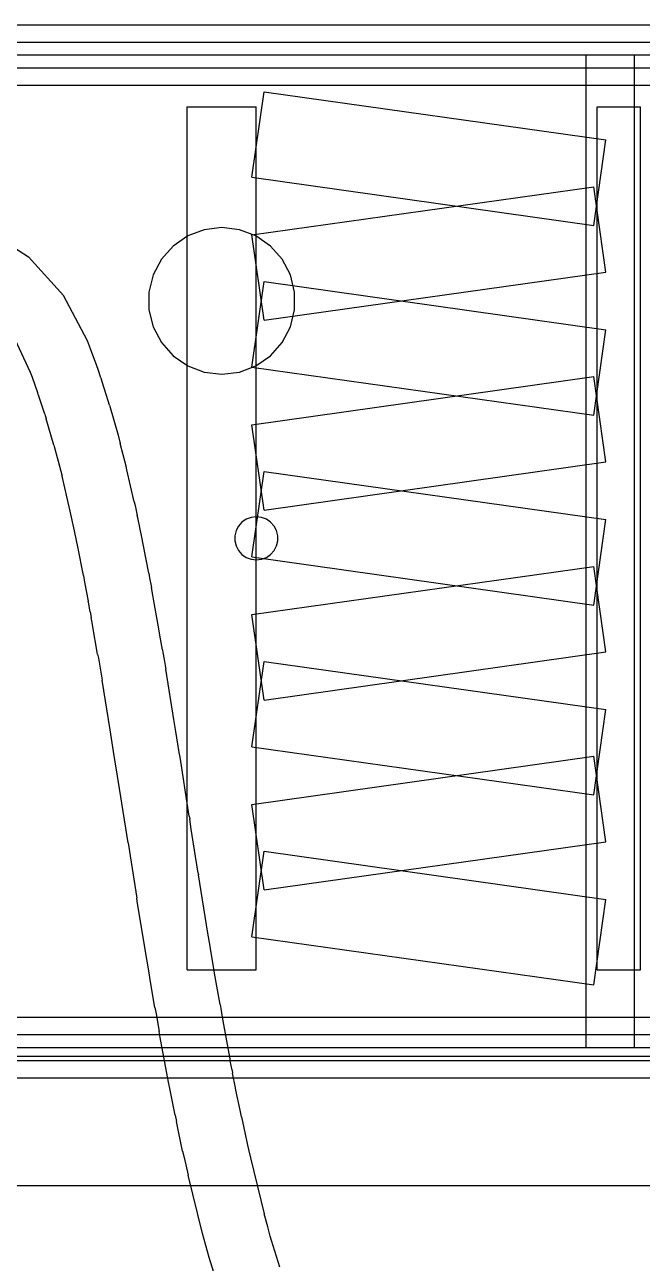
# Model space of a CAD drawing. Header units: millimetres. Extents: x -808 to -5, y -418 to 283.
# Drawn here: x -209.12 to -193.39, y 25.6 to 57.17 of the extents above; entities that cross this region are included whole.
import ezdxf

# ---------------------------------------------------------------- set-up
doc = ezdxf.new("R2010")
doc.units = ezdxf.units.MM
doc.layers.add('HIDDEN', color=8, linetype='Continuous')
doc.layers.add('VISIBLE', color=7, linetype='Continuous')

msp = doc.modelspace()

# ---------------------------------------------------------------- linework, layer by layer
at = {"layer": 'HIDDEN'}
for points in [[(-317.4, 57.17), (-97.4, 57.17)], [(-317.4, 57.17), (-97.4, 57.17)], [(-317.4, 57.17), (-97.4, 57.17)], [(-317.4, 56.73), (-97.4, 56.73)], [(-317.4, 56.73), (-97.4, 56.73)], [(-317.4, 56.4), (-97.4, 56.4)], [(-317.4, 56.4), (-97.4, 56.4)], [(-317.4, 56.4), (-97.4, 56.4)], [(-317.4, 56.4), (-97.4, 56.4)], [(-194.816, 56.4), (-193.584, 56.4)], [(-194.816, 56.4), (-193.584, 56.4)], [(-194.816, 31.1), (-194.816, 56.4)], [(-194.816, 31.1), (-194.816, 56.4)], [(-194.816, 56.4), (-193.584, 56.4)], [(-194.816, 56.4), (-193.584, 56.4)], [(-194.816, 31.1), (-194.816, 56.4)], [(-194.816, 55.63), (-194.816, 56.4)], [(-193.584, 31.1), (-193.584, 56.4)], [(-193.584, 31.1), (-193.584, 56.4)], [(-193.584, 31.1), (-193.584, 56.4)], [(-193.584, 55.63), (-193.584, 56.4)], [(-317.4, 56.07), (-97.4, 56.07)], [(-317.4, 56.07), (-97.4, 56.07)], [(-317.4, 55.63), (-97.4, 55.63)], [(-317.4, 55.63), (-97.4, 55.63)], [(-317.4, 55.63), (-97.4, 55.63)], [(-203.33, 53.285), (-203.023, 55.463)], [(-203.33, 53.285), (-203.023, 55.463)], [(-203.023, 55.463), (-194.31, 54.235)], [(-203.023, 55.463), (-194.31, 54.235)], [(-204.98, 55.08), (-203.22, 55.08)], [(-204.98, 55.08), (-203.22, 55.08)], [(-204.98, 33.08), (-204.98, 55.08)], [(-204.98, 33.08), (-204.98, 55.08)], [(-203.22, 33.08), (-203.22, 55.08)], [(-203.22, 33.08), (-203.22, 55.08)], [(-194.53, 55.08), (-193.43, 55.08)], [(-194.53, 55.08), (-193.43, 55.08)], [(-194.53, 33.08), (-194.53, 55.08)], [(-194.53, 33.08), (-194.53, 55.08)], [(-193.43, 33.08), (-193.43, 55.08)], [(-193.43, 33.08), (-193.43, 55.08)], [(-194.617, 52.057), (-194.31, 54.235)], [(-194.617, 52.057), (-194.31, 54.235)], [(-203.33, 53.285), (-194.617, 52.057)], [(-203.33, 53.285), (-194.617, 52.057)], [(-203.33, 51.815), (-194.617, 53.043)], [(-203.33, 51.815), (-194.617, 53.043)], [(-194.31, 50.865), (-194.617, 53.043)], [(-194.31, 50.865), (-194.617, 53.043)], [(-204.969, 51.786), (-205.34, 51.53)], [(-204.548, 51.946), (-204.969, 51.786)], [(-204.1, 52), (-204.548, 51.946)], [(-203.652, 51.946), (-204.1, 52)], [(-203.231, 51.786), (-203.652, 51.946)], [(-203.023, 49.637), (-203.33, 51.815)], [(-203.023, 49.637), (-203.33, 51.815)], [(-202.86, 51.53), (-203.231, 51.786)], [(-205.34, 51.53), (-205.639, 51.192)], [(-202.561, 51.192), (-202.86, 51.53)], [(-205.639, 51.192), (-205.848, 50.793)], [(-202.352, 50.793), (-202.561, 51.192)], [(-203.023, 49.637), (-194.31, 50.865)], [(-203.023, 49.637), (-194.31, 50.865)], [(-205.848, 50.793), (-205.956, 50.355)], [(-203.33, 48.445), (-203.023, 50.623)], [(-203.33, 48.445), (-203.023, 50.623)], [(-203.023, 50.623), (-194.31, 49.395)], [(-203.023, 50.623), (-194.31, 49.395)], [(-202.244, 50.355), (-202.352, 50.793)], [(-205.956, 50.355), (-205.956, 49.905)], [(-202.244, 49.905), (-202.244, 50.355)], [(-205.956, 49.905), (-205.848, 49.467)], [(-202.352, 49.467), (-202.244, 49.905)], [(-205.848, 49.467), (-205.639, 49.068)], [(-202.561, 49.068), (-202.352, 49.467)], [(-194.617, 47.217), (-194.31, 49.395)], [(-194.617, 47.217), (-194.31, 49.395)], [(-205.639, 49.068), (-205.34, 48.73)], [(-202.86, 48.73), (-202.561, 49.068)], [(-205.34, 48.73), (-204.969, 48.474)], [(-203.231, 48.474), (-202.86, 48.73)], [(-204.969, 48.474), (-204.548, 48.314)], [(-204.548, 48.314), (-204.1, 48.26)], [(-204.1, 48.26), (-203.652, 48.314)], [(-203.652, 48.314), (-203.231, 48.474)], [(-203.33, 48.445), (-194.617, 47.217)], [(-203.33, 48.445), (-194.617, 47.217)], [(-203.33, 46.975), (-194.617, 48.203)], [(-203.33, 46.975), (-194.617, 48.203)], [(-194.31, 46.025), (-194.617, 48.203)], [(-194.31, 46.025), (-194.617, 48.203)], [(-203.023, 44.797), (-203.33, 46.975)], [(-203.023, 44.797), (-203.33, 46.975)], [(-203.33, 43.605), (-203.023, 45.783)], [(-203.33, 43.605), (-203.023, 45.783)], [(-203.023, 44.797), (-194.31, 46.025)], [(-203.023, 44.797), (-194.31, 46.025)], [(-203.023, 45.783), (-194.31, 44.555)], [(-203.023, 45.783), (-194.31, 44.555)], [(-203.476, 44.567), (-203.585, 44.492)], [(-203.352, 44.614), (-203.476, 44.567)], [(-203.22, 44.63), (-203.352, 44.614)], [(-203.088, 44.614), (-203.22, 44.63)], [(-202.964, 44.567), (-203.088, 44.614)], [(-202.855, 44.492), (-202.964, 44.567)], [(-194.617, 42.377), (-194.31, 44.555)], [(-194.617, 42.377), (-194.31, 44.555)], [(-203.734, 44.275), (-203.766, 44.146)], [(-203.673, 44.392), (-203.734, 44.275)], [(-203.585, 44.492), (-203.673, 44.392)], [(-202.767, 44.392), (-202.855, 44.492)], [(-202.706, 44.275), (-202.767, 44.392)], [(-202.674, 44.146), (-202.706, 44.275)], [(-203.766, 44.146), (-203.766, 44.014)], [(-203.766, 44.014), (-203.734, 43.885)], [(-203.734, 43.885), (-203.673, 43.768)], [(-202.767, 43.768), (-202.706, 43.885)], [(-202.706, 43.885), (-202.674, 44.014)], [(-202.674, 44.014), (-202.674, 44.146)], [(-203.673, 43.768), (-203.585, 43.668)], [(-203.585, 43.668), (-203.476, 43.593)], [(-203.476, 43.593), (-203.352, 43.546)], [(-203.33, 43.605), (-194.617, 42.377)], [(-203.33, 43.605), (-194.617, 42.377)], [(-203.088, 43.546), (-202.964, 43.593)], [(-202.964, 43.593), (-202.855, 43.668)], [(-202.855, 43.668), (-202.767, 43.768)], [(-203.352, 43.546), (-203.22, 43.53)], [(-203.33, 42.135), (-194.617, 43.363)], [(-203.33, 42.135), (-194.617, 43.363)], [(-203.22, 43.53), (-203.088, 43.546)], [(-194.31, 41.185), (-194.617, 43.363)], [(-194.31, 41.185), (-194.617, 43.363)], [(-203.023, 39.957), (-203.33, 42.135)], [(-203.023, 39.957), (-203.33, 42.135)], [(-203.023, 39.957), (-194.31, 41.185)], [(-203.023, 39.957), (-194.31, 41.185)], [(-203.33, 38.765), (-203.023, 40.943)], [(-203.33, 38.765), (-203.023, 40.943)], [(-203.023, 40.943), (-194.31, 39.715)], [(-203.023, 40.943), (-194.31, 39.715)], [(-194.617, 37.537), (-194.31, 39.715)], [(-194.617, 37.537), (-194.31, 39.715)], [(-203.33, 38.765), (-194.617, 37.537)], [(-203.33, 38.765), (-194.617, 37.537)], [(-203.33, 37.295), (-194.617, 38.523)], [(-203.33, 37.295), (-194.617, 38.523)], [(-194.31, 36.345), (-194.617, 38.523)], [(-194.31, 36.345), (-194.617, 38.523)], [(-203.023, 35.117), (-203.33, 37.295)], [(-203.023, 35.117), (-203.33, 37.295)], [(-203.023, 35.117), (-194.31, 36.345)], [(-203.023, 35.117), (-194.31, 36.345)], [(-203.33, 33.925), (-203.023, 36.103)], [(-203.33, 33.925), (-203.023, 36.103)], [(-203.023, 36.103), (-194.31, 34.875)], [(-203.023, 36.103), (-194.31, 34.875)], [(-194.617, 32.697), (-194.31, 34.875)], [(-194.617, 32.697), (-194.31, 34.875)], [(-203.33, 33.925), (-194.617, 32.697)], [(-203.33, 33.925), (-194.617, 32.697)], [(-204.98, 33.08), (-203.22, 33.08)], [(-204.98, 33.08), (-203.22, 33.08)], [(-194.53, 33.08), (-193.43, 33.08)], [(-194.53, 33.08), (-193.43, 33.08)], [(-317.4, 31.87), (-97.4, 31.87)], [(-317.4, 31.87), (-97.4, 31.87)], [(-317.4, 31.87), (-97.4, 31.87)], [(-205.76, 31.87), (-204.088, 31.87)], [(-194.816, 31.1), (-194.816, 31.87)], [(-193.584, 31.1), (-193.584, 31.87)], [(-317.4, 31.43), (-97.4, 31.43)], [(-317.4, 31.43), (-97.4, 31.43)], [(-317.4, 31.1), (-97.4, 31.1)], [(-317.4, 31.1), (-97.4, 31.1)], [(-317.4, 31.1), (-97.4, 31.1)], [(-317.4, 31.1), (-97.4, 31.1)], [(-194.816, 31.1), (-193.584, 31.1)], [(-194.816, 31.1), (-193.584, 31.1)], [(-194.816, 31.1), (-193.584, 31.1)], [(-194.816, 31.1), (-193.584, 31.1)], [(-317.4, 30.88), (-97.4, 30.88)], [(-317.4, 30.88), (-97.4, 30.88)], [(-317.4, 30.77), (-97.4, 30.77)], [(-317.4, 30.77), (-97.4, 30.77)], [(-317.4, 30.33), (-97.4, 30.33)], [(-317.4, 30.33), (-97.4, 30.33)], [(-317.4, 30.33), (-97.4, 30.33)], [(-205.478, 30.33), (-203.802, 30.33)], [(-317.4, 27.58), (-97.4, 27.58)], [(-204.894, 27.58), (-203.198, 27.58)]]:
    msp.add_lwpolyline(points, dxfattribs=at)
at = {"layer": 'VISIBLE'}
for points in [[(-317.4, 57.17), (-97.4, 57.17)], [(-317.4, 55.63), (-97.4, 55.63)], [(-194.816, 31.87), (-194.816, 55.63)], [(-193.584, 31.87), (-193.584, 55.63)], [(-204.969, 51.786), (-205.34, 51.53)], [(-204.548, 51.946), (-204.969, 51.786)], [(-204.1, 52), (-204.548, 51.946)], [(-203.652, 51.946), (-204.1, 52)], [(-203.231, 51.786), (-203.652, 51.946)], [(-202.86, 51.53), (-203.231, 51.786)], [(-209.554, 51.594), (-209.025, 51.253)], [(-205.34, 51.53), (-205.639, 51.192)], [(-202.561, 51.192), (-202.86, 51.53)], [(-209.025, 51.253), (-208.135, 50.273)], [(-205.639, 51.192), (-205.848, 50.793)], [(-202.352, 50.793), (-202.561, 51.192)], [(-205.848, 50.793), (-205.956, 50.355)], [(-202.244, 50.355), (-202.352, 50.793)], [(-207.524, 49.114), (-208.135, 50.273)], [(-205.956, 50.355), (-205.956, 49.905)], [(-202.244, 49.905), (-202.244, 50.355)], [(-205.956, 49.905), (-205.848, 49.467)], [(-202.352, 49.467), (-202.244, 49.905)], [(-205.848, 49.467), (-205.639, 49.068)], [(-202.561, 49.068), (-202.352, 49.467)], [(-208.974, 48.306), (-209.369, 49.144)], [(-207.442, 48.908), (-207.524, 49.114)], [(-205.639, 49.068), (-205.34, 48.73)], [(-202.86, 48.73), (-202.561, 49.068)], [(-207.283, 48.474), (-207.442, 48.908)], [(-205.34, 48.73), (-204.969, 48.474)], [(-203.231, 48.474), (-202.86, 48.73)], [(-208.926, 48.179), (-208.974, 48.306)], [(-207.251, 48.383), (-207.283, 48.474)], [(-207.179, 48.169), (-207.251, 48.383)], [(-204.969, 48.474), (-204.548, 48.314)], [(-204.548, 48.314), (-204.1, 48.26)], [(-204.1, 48.26), (-203.652, 48.314)], [(-203.652, 48.314), (-203.231, 48.474)], [(-208.789, 47.791), (-208.926, 48.179)], [(-207.179, 48.169), (-207.164, 48.122)], [(-207.147, 48.072), (-207.164, 48.122)], [(-206.993, 47.584), (-207.147, 48.072)], [(-208.775, 47.749), (-208.789, 47.791)], [(-208.768, 47.727), (-208.775, 47.749)], [(-208.701, 47.527), (-208.768, 47.727)], [(-208.611, 47.245), (-208.701, 47.527)], [(-206.959, 47.471), (-206.993, 47.584)], [(-206.959, 47.471), (-206.741, 46.707)], [(-208.611, 47.245), (-208.575, 47.128)], [(-208.379, 46.458), (-208.575, 47.128)], [(-208.379, 46.458), (-208.269, 46.049)], [(-206.741, 46.707), (-206.685, 46.498)], [(-206.538, 45.916), (-206.685, 46.498)], [(-208.269, 46.049), (-208.171, 45.66)], [(-206.516, 45.821), (-206.538, 45.916)], [(-206.331, 45.013), (-206.516, 45.821)], [(-207.988, 44.883), (-208.171, 45.66)], [(-207.963, 44.768), (-207.988, 44.883)], [(-206.331, 45.013), (-206.31, 44.916)], [(-206.31, 44.916), (-206.255, 44.66)], [(-207.856, 44.27), (-207.963, 44.768)], [(-206.243, 44.601), (-206.255, 44.66)], [(-206.141, 44.107), (-206.243, 44.601)], [(-203.476, 44.567), (-203.585, 44.492)], [(-203.352, 44.614), (-203.476, 44.567)], [(-203.22, 44.63), (-203.352, 44.614)], [(-203.088, 44.614), (-203.22, 44.63)], [(-202.964, 44.567), (-203.088, 44.614)], [(-202.855, 44.492), (-202.964, 44.567)], [(-207.805, 44.028), (-207.856, 44.27)], [(-203.734, 44.275), (-203.766, 44.146)], [(-203.673, 44.392), (-203.734, 44.275)], [(-203.585, 44.492), (-203.673, 44.392)], [(-202.767, 44.392), (-202.855, 44.492)], [(-202.706, 44.275), (-202.767, 44.392)], [(-202.674, 44.146), (-202.706, 44.275)], [(-207.771, 43.861), (-207.805, 44.028)], [(-206.105, 43.929), (-206.141, 44.107)], [(-205.961, 43.189), (-206.105, 43.929)], [(-203.766, 44.146), (-203.766, 44.014)], [(-203.766, 44.014), (-203.734, 43.885)], [(-203.734, 43.885), (-203.673, 43.768)], [(-202.767, 43.768), (-202.706, 43.885)], [(-202.706, 43.885), (-202.674, 44.014)], [(-202.674, 44.014), (-202.674, 44.146)], [(-207.627, 43.135), (-207.771, 43.861)], [(-203.673, 43.768), (-203.585, 43.668)], [(-203.585, 43.668), (-203.476, 43.593)], [(-203.476, 43.593), (-203.352, 43.546)], [(-203.088, 43.546), (-202.964, 43.593)], [(-202.964, 43.593), (-202.855, 43.668)], [(-202.855, 43.668), (-202.767, 43.768)], [(-203.352, 43.546), (-203.22, 43.53)], [(-203.22, 43.53), (-203.088, 43.546)], [(-207.627, 43.135), (-207.594, 42.963)], [(-207.594, 42.963), (-207.502, 42.476)], [(-205.961, 43.189), (-205.939, 43.071)], [(-205.939, 43.071), (-205.892, 42.824)], [(-205.857, 42.632), (-205.892, 42.824)], [(-205.837, 42.525), (-205.857, 42.632)], [(-207.498, 42.453), (-207.502, 42.476)], [(-207.453, 42.207), (-207.498, 42.453)], [(-205.704, 41.775), (-205.837, 42.525)], [(-207.453, 42.207), (-207.427, 42.064)], [(-207.403, 41.931), (-207.427, 42.064)], [(-207.393, 41.873), (-207.403, 41.931)], [(-207.263, 41.13), (-207.393, 41.873)], [(-205.675, 41.609), (-205.704, 41.775)], [(-205.611, 41.234), (-205.675, 41.609)], [(-207.263, 41.13), (-207.245, 41.027)], [(-205.611, 41.234), (-205.6, 41.171)], [(-205.6, 41.171), (-205.569, 40.989)], [(-207.245, 41.027), (-207.185, 40.668)], [(-205.569, 40.989), (-205.535, 40.788)], [(-205.535, 40.788), (-205.527, 40.741)], [(-205.318, 39.464), (-205.527, 40.741)], [(-207.185, 40.668), (-207.151, 40.466)], [(-206.943, 39.196), (-207.151, 40.466)], [(-205.269, 39.156), (-205.318, 39.464)], [(-206.855, 38.649), (-206.943, 39.196)], [(-205.184, 38.623), (-205.269, 39.156)], [(-206.705, 37.698), (-206.855, 38.649)], [(-205.164, 38.498), (-205.184, 38.623)], [(-205.129, 38.276), (-205.164, 38.498)], [(-204.98, 37.327), (-205.129, 38.276)], [(-206.489, 36.321), (-206.705, 37.698)], [(-204.928, 36.995), (-204.98, 37.327)], [(-204.928, 36.995), (-204.916, 36.918)], [(-204.876, 36.667), (-204.916, 36.918)], [(-204.707, 35.592), (-204.876, 36.667)], [(-206.489, 36.321), (-206.436, 35.989)], [(-206.436, 35.989), (-206.264, 34.903)], [(-204.695, 35.519), (-204.707, 35.592)], [(-204.695, 35.519), (-204.692, 35.502)], [(-204.453, 34.017), (-204.692, 35.502)], [(-206.252, 34.828), (-206.264, 34.903)], [(-206.01, 33.34), (-206.252, 34.828)], [(-204.398, 33.682), (-204.453, 34.017)], [(-204.389, 33.624), (-204.398, 33.682)], [(-204.302, 33.103), (-204.389, 33.624)], [(-206.004, 33.303), (-206.01, 33.34)], [(-205.954, 33.001), (-206.004, 33.303)], [(-205.934, 32.882), (-205.954, 33.001)], [(-205.933, 32.874), (-205.934, 32.882)], [(-205.803, 32.116), (-205.933, 32.874)], [(-204.274, 32.942), (-204.302, 33.103)], [(-204.145, 32.195), (-204.274, 32.942)], [(-205.803, 32.116), (-205.776, 31.962)], [(-205.776, 31.962), (-205.695, 31.505)], [(-204.145, 32.195), (-204.128, 32.097)], [(-204.128, 32.097), (-204.088, 31.871)], [(-215.855, 31.87), (-205.76, 31.87)], [(-204.088, 31.871), (-203.884, 30.757)], [(-204.088, 31.87), (-186.564, 31.87)], [(-205.669, 31.356), (-205.695, 31.505)], [(-205.456, 30.214), (-205.669, 31.356)], [(-203.839, 30.522), (-203.884, 30.757)], [(-216.681, 30.33), (-205.478, 30.33)], [(-203.839, 30.522), (-203.823, 30.442)], [(-203.751, 30.069), (-203.823, 30.442)], [(-203.802, 30.33), (-187.139, 30.33)], [(-205.433, 30.096), (-205.456, 30.214)], [(-205.426, 30.056), (-205.433, 30.096)], [(-205.351, 29.674), (-205.426, 30.056)], [(-203.74, 30.014), (-203.751, 30.069)], [(-203.635, 29.499), (-203.74, 30.014)], [(-205.29, 29.373), (-205.351, 29.674)], [(-205.29, 29.373), (-205.257, 29.21)], [(-203.601, 29.335), (-203.635, 29.499)], [(-205.098, 28.46), (-205.257, 29.21)], [(-203.601, 29.335), (-203.445, 28.609)], [(-205.098, 28.46), (-205.061, 28.293)], [(-203.445, 28.609), (-203.421, 28.503)], [(-203.421, 28.503), (-203.372, 28.286)], [(-205.061, 28.293), (-204.96, 27.845)], [(-203.372, 28.286), (-203.02, 26.859)], [(-204.589, 26.356), (-204.96, 27.845)], [(-220.16, 27.58), (-204.894, 27.58)], [(-203.198, 27.58), (-189.343, 27.58)], [(-202.93, 26.531), (-203.02, 26.859)], [(-202.863, 26.292), (-202.93, 26.531)], [(-204.418, 25.744), (-204.589, 26.356)], [(-202.829, 26.177), (-202.863, 26.292)], [(-202.622, 25.502), (-202.829, 26.177)], [(-204.263, 25.23), (-204.418, 25.744)]]:
    msp.add_lwpolyline(points, dxfattribs=at)

doc.saveas('drawing.dxf')
